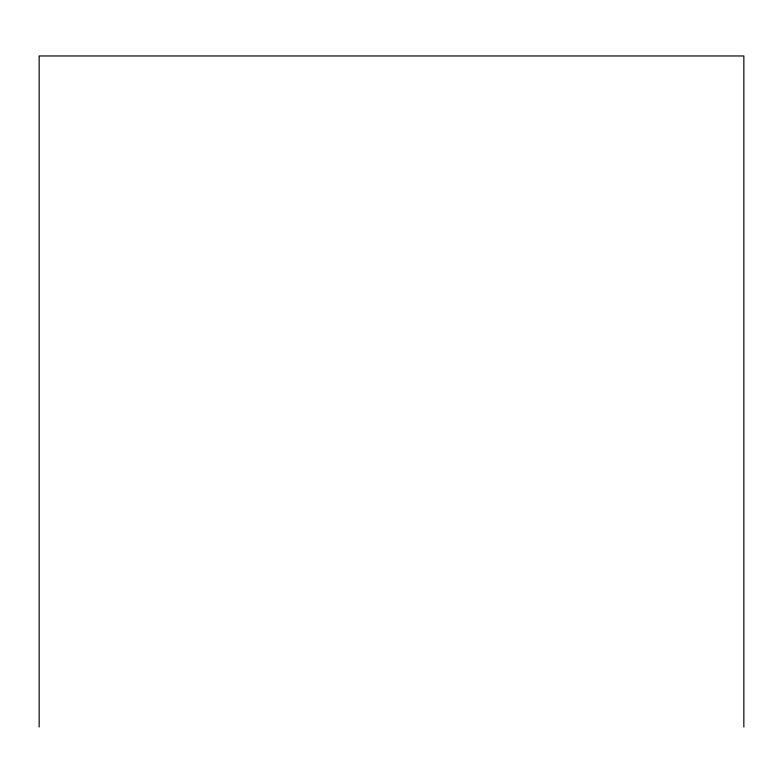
<?xml version="1.0" encoding="UTF-8"?>
<svg xmlns="http://www.w3.org/2000/svg" width="783" height="783" viewBox="0 0 783 783"><rect width="100%" height="100%" fill="white"/><g stroke="black" fill="none" stroke-linecap="round" stroke-linejoin="round"><path stroke-width="1.17" d="M743.85 727.035L743.85 55.965L39.15 55.965L39.15 727.035"/></g></svg>
